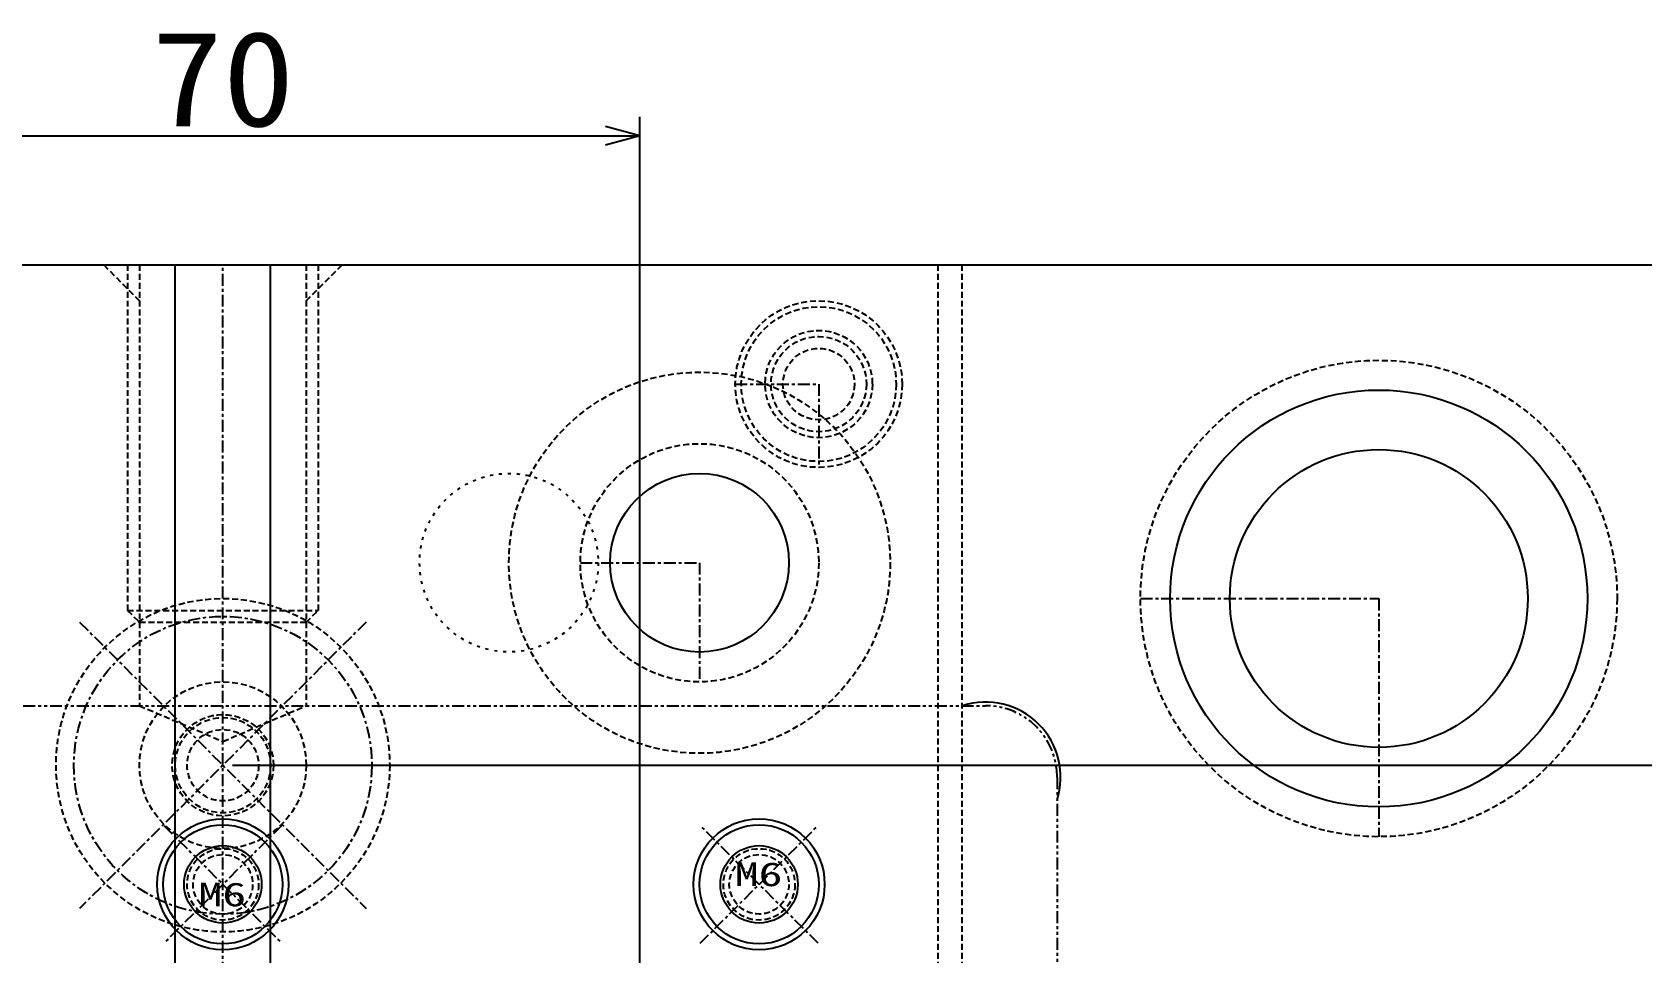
# Model space of a CAD drawing. Extents: x -554 to 592, y -350 to 391.
# Drawn here: x -16 to 119.1, y 292.2 to 369.5 of the extents above; entities that cross this region are included whole.
import ezdxf
from ezdxf.enums import TextEntityAlignment as Align

# ---------------------------------------------------------------- set-up
doc = ezdxf.new("R2010")
doc.units = 0
for name, pattern in [('CENTER', [1.75, 1, -0.25, 0.25, -0.25]), ('DASHED', [0.75, 0.5, -0.25]), ('DIVIDE', [2.25, 1, -0.25, 0.25, -0.25, 0.25, -0.25]), ('DOT', [0.75, 0.25, -0.5])]:
    doc.linetypes.add(name, pattern=pattern)
for name, color, linetype in [('L12', 7, 'CONTINUOUS'), ('L13', 7, 'CONTINUOUS'), ('L5', 7, 'CONTINUOUS'), ('L8', 7, 'CONTINUOUS')]:
    doc.layers.add(name, color=color, linetype=linetype)

msp = doc.modelspace()

# ---------------------------------------------------------------- linework, layer by layer
at = {"layer": 'L12', "color": 251, "linetype": 'CONTINUOUS'}
for p, q in [((35, 265.8), (35, 362.442932)), ((-35, 360.842932), (35, 360.842932)), ((35, 360.842932), (32.102223, 361.619389)), ((35, 360.842932), (32.102223, 360.066475)), ((0.8, 308), (191.003141, 308))]:
    msp.add_line(p, q, dxfattribs=at)
at = {"layer": 'L13', "color": 3, "linetype": 'DOT'}
msp.add_circle((24, 325), 7.5, dxfattribs=at)
at = {"layer": 'L5', "color": 7, "linetype": 'CENTER'}
msp.add_line((0, 0), (0, 350), dxfattribs=at)
at = {"layer": 'L8', "color": 7, "linetype": 'CONTINUOUS'}
for p, q in [((-150, 350), (150, 350)), ((-4, 275), (-4, 350)), ((4, 275), (4, 350))]:
    msp.add_line(p, q, dxfattribs=at)
at = {"layer": 'L8', "color": 251, "linetype": 'DASHED'}
for p, q in [((-10, 350), (-7, 347)), ((-8, 350), (-8, 321)), ((-7, 350), (-7, 313)), ((7, 347), (10, 350)), ((7, 350), (7, 313)), ((8, 350), (8, 321)), ((-8, 321), (-7, 320)), ((-8, 321), (8, 321)), ((7, 320), (8, 321)), ((-7, 320), (7, 320)), ((-7, 313), (0, 310)), ((0, 310), (7, 313))]:
    msp.add_line(p, q, dxfattribs=at)
at = {"layer": 'L8', "color": 7, "linetype": 'DASHED'}
for p, q in [((60, 350), (60, 0)), ((62, 350), (62, 0))]:
    msp.add_line(p, q, dxfattribs=at)
at = {"layer": 'L8', "color": 251, "linetype": 'CENTER'}
for p, q in [((43, 340), (50, 340)), ((50, 340), (50, 333)), ((30, 325), (40, 325)), ((40, 325), (40, 315)), ((77, 322), (97, 322)), ((97, 322), (97, 302))]:
    msp.add_line(p, q, dxfattribs=at)
at = {"layer": 'L8', "color": 56, "linetype": 'CENTER'}
for p, q in [((12.020815, 320.020815), (-12.020815, 295.979185)), ((-12.020815, 320.020815), (12.020815, 295.979185))]:
    msp.add_line(p, q, dxfattribs=at)
at = {"layer": 'L8', "color": 7, "linetype": 'DIVIDE'}
for p, q in [((-64, 313), (64, 313)), ((70, 307), (70, 289))]:
    msp.add_line(p, q, dxfattribs=at)
at = {"layer": 'L8', "color": 3, "linetype": 'CENTER'}
for p, q in [((-4.949747, 302.949747), (4.949747, 293.050253)), ((4.949747, 302.949747), (-4.949747, 293.050253)), ((40.050253, 293.050253), (49.949747, 302.949747)), ((49.949747, 293.050253), (40.050253, 302.949747))]:
    msp.add_line(p, q, dxfattribs=at)
at = {"layer": 'L8', "color": 251, "linetype": 'DASHED'}
for centre, radius in [((50, 340), 7), ((50, 340), 6.5), ((50, 340), 4.5), ((50, 340), 4), ((50, 340), 3), ((97, 322), 20), ((40, 325), 10)]:
    msp.add_circle(centre, radius, dxfattribs=at)
at = {"layer": 'L8', "color": 6, "linetype": 'DASHED'}
msp.add_circle((40, 325), 16, dxfattribs=at)
at = {"layer": 'L8', "color": 251, "linetype": 'CONTINUOUS'}
for centre, radius in [((97, 322), 17.5), ((97, 322), 12.5), ((40, 325), 7.5), ((0, 298), 5), ((45, 298), 5)]:
    msp.add_circle(centre, radius, dxfattribs=at)
at = {"layer": 'L8', "color": 56, "linetype": 'DASHED'}
for radius in [14, 7, 4.25, 4, 3]:
    msp.add_circle((0, 308), radius, dxfattribs=at)
at = {"layer": 'L8', "color": 56, "linetype": 'CENTER'}
msp.add_circle((0, 308), 12.5, dxfattribs=at)
at = {"layer": 'L8', "color": 7, "linetype": 'CONTINUOUS'}
for centre, radius in [((0, 298), 5.5), ((45, 298), 5.5), ((0, 298), 3.25), ((45, 298), 3.25)]:
    msp.add_circle(centre, radius, dxfattribs=at)
at = {"layer": 'L8', "color": 3, "linetype": 'DASHED'}
for centre, radius in [((0, 298), 3), ((0, 298), 2.5), ((45, 298), 3), ((45, 298), 2.5)]:
    msp.add_circle(centre, radius, dxfattribs=at)
at = {"layer": 'L8', "color": 7, "linetype": 'CONTINUOUS'}
msp.add_arc((64, 307), 6.3, -17.75279, 107.75279, dxfattribs=at)
at = {"layer": 'L8', "color": 7, "linetype": 'DIVIDE'}
msp.add_arc((64, 307), 6, 0, 90, dxfattribs=at)

# ---------------------------------------------------------------- texts
at = {"layer": 'L12', "color": 251, "linetype": 'CONTINUOUS', "width": 0.75}
msp.add_text('70', height=8, dxfattribs=at).set_placement((-6, 361.642932), (6, 361.642932), align=Align.ALIGNED)
at = {"layer": 'L8', "color": 2, "linetype": 'CONTINUOUS'}
for p, p2 in [((42.957828, 297.847023), (46.957828, 297.847023)), ((-2.042172, 296.152977), (1.957828, 296.152977))]:
    msp.add_text('M6', height=2, dxfattribs=at).set_placement(p, p2, align=Align.ALIGNED)

doc.saveas('drawing.dxf')
